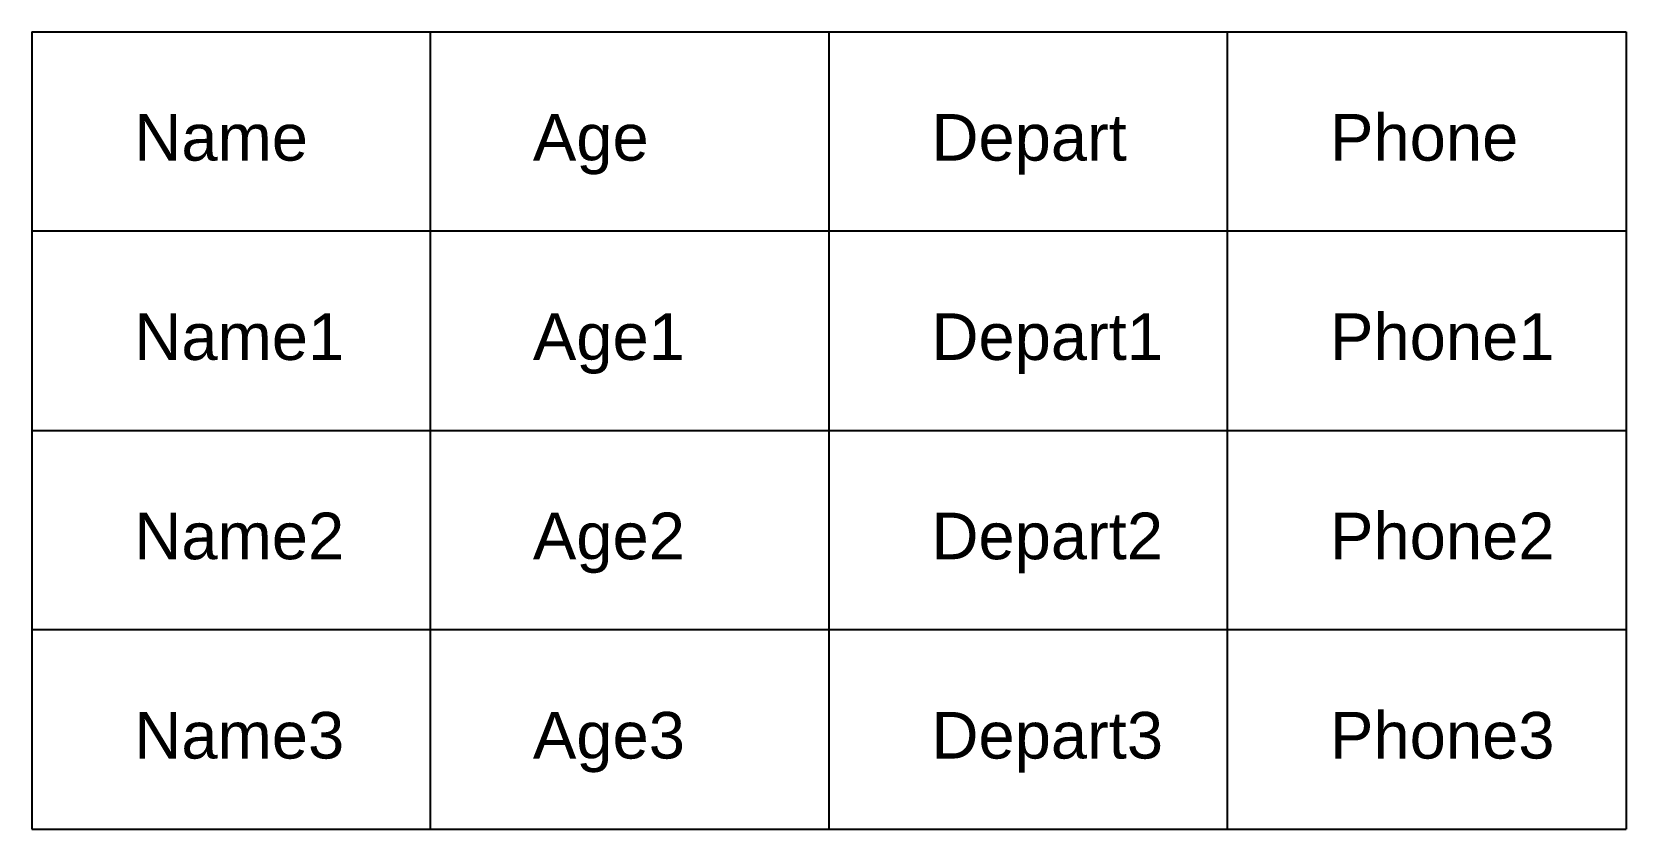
# Model space of a CAD drawing. Header units: millimetres. Extents: x 5722 to 6522, y 1800 to 2200.
import ezdxf

# ---------------------------------------------------------------- set-up
doc = ezdxf.new("R2010")
doc.units = ezdxf.units.MM
doc.styles.get("Standard").update_dxf_attribs({"font": 'arial.ttf'})

msp = doc.modelspace()

# ---------------------------------------------------------------- linework, layer by layer
for p, q in [((5722.2, 2200.25), (6522.2, 2200.25)), ((5722.2, 2200.25), (5722.2, 1800.25)), ((5922.2, 1800.25), (5922.2, 2200.25)), ((6122.2, 2200.25), (6122.2, 1800.25)), ((6322.2, 1800.25), (6322.2, 2200.25)), ((6522.2, 2200.25), (6522.2, 1800.25)), ((6522.2, 2100.25), (5722.2, 2100.25)), ((5722.2, 2000.25), (6522.2, 2000.25)), ((6522.2, 1900.25), (5722.2, 1900.25)), ((5722.2, 1800.25), (6522.2, 1800.25))]:
    msp.add_line(p, q)

# ---------------------------------------------------------------- texts
for s, p in [('Phone', (6373.62, 2135.65)), ('Name', (5773.62, 2135.65)), ('Age', (5973.62, 2135.65)), ('Depart', (6173.62, 2135.65)), ('Name1', (5773.62, 2035.65)), ('Age1', (5973.62, 2035.65)), ('Depart1', (6173.62, 2035.65)), ('Phone1', (6373.62, 2035.65)), ('Phone2', (6373.62, 1935.65)), ('Name2', (5773.62, 1935.65)), ('Age2', (5973.62, 1935.65)), ('Depart2', (6173.62, 1935.65)), ('Name3', (5773.62, 1835.65)), ('Age3', (5973.62, 1835.65)), ('Depart3', (6173.62, 1835.65)), ('Phone3', (6373.62, 1835.65))]:
    msp.add_text(s, height=23.389).set_placement(p)

doc.saveas('drawing.dxf')
